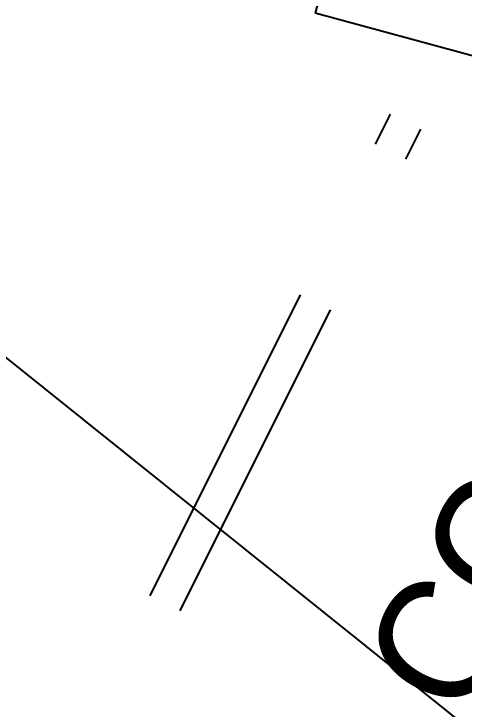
# Model space of a CAD drawing. Extents: x 421500 to 422711, y 436000 to 437000.
# Drawn here: x 421953.152 to 421954.49, y 436511.447 to 436513.513 of the extents above; entities that cross this region are included whole.
import ezdxf

# ---------------------------------------------------------------- set-up
doc = ezdxf.new("R2010")
doc.units = 0
doc.linetypes.add('XREF UTC_716709_AJB_1b$0$DASHDOT1', pattern=[2, 1, -0.5, 0, -0.5])
doc.layers.get('0').update_dxf_attribs({"color": 210})
for name, color, linetype in [('716709-ExBase$0$XC-LCCCarriageway', 251, 'Continuous'), ('Pr-PGR-Panels', 4, 'Continuous'), ('XREF UTC_716709_AJB_1b$0$du-UTCBOX', 42, 'Continuous'), ('XREF UTC_716709_AJB_1b$0$du-UTCDUCT-F1', 42, 'XREF UTC_716709_AJB_1b$0$DASHDOT1'), ('XREF UTC_716709_AJB_1b$0$du-UTCTEXT', 42, 'Continuous')]:
    doc.layers.add(name, color=color, linetype=linetype)
doc.styles.add('XREF UTC_716709_AJB_1b$0$Standard', font='txt')

# ---------------------------------------------------------------- blocks, each defined once
blk = doc.blocks.new('plan-pgr-2')
for p, q in [((1.975, 0.035), (0.025, 0.035)), ((0, 0), (2, 0)), ((1.975, -0.035), (0.025, -0.035))]:
    blk.add_line(p, q)
for points in [[(0.05, -0.075), (0.05, 0.075), (-0.05, 0.075), (-0.05, -0.075)], [(2.05, 0.075), (2.05, -0.075), (1.95, -0.075), (1.95, 0.075)]]:
    blk.add_lwpolyline(points, close=True)
at = {"flags": 128}
for points in [[(-0.025, 0.035), (0.025, 0.035), (0.025, 0.025), (0.005, 0.025), (0.005, -0.025), (0.025, -0.025), (0.025, -0.035), (-0.025, -0.035), (-0.025, -0.025), (-0.005, -0.025), (-0.005, 0.025), (-0.025, 0.025)], [(1.975, 0.035), (2.025, 0.035), (2.025, 0.025), (2.005, 0.025), (2.005, -0.025), (2.025, -0.025), (2.025, -0.035), (1.975, -0.035), (1.975, -0.025), (1.995, -0.025), (1.995, 0.025), (1.975, 0.025)]]:
    blk.add_lwpolyline(points, close=True, dxfattribs=at)
for centre in [(0, 0), (2, 0)]:
    blk.add_circle(centre, 0.0025)
blk = doc.blocks.new('XREF UTC_716709_AJB_1b$0$CCB')
for p, q in [((-0.4125, 0.4125), (-0.4125, -0.4125)), ((0.4125, 0.4125), (-0.4125, 0.4125)), ((0.4125, -0.4125), (0.4125, 0.4125)), ((-0.4125, -0.4125), (0.4125, -0.4125))]:
    blk.add_line(p, q)

msp = doc.modelspace()

# ---------------------------------------------------------------- linework, layer by layer
at = {"layer": '716709-ExBase$0$XC-LCCCarriageway', "flags": 128}
msp.add_lwpolyline([(421957.4358, 436507.8712), (421957.7288, 436508.3048), (421957.7782, 436508.8257), (421957.2885, 436509.563), (421956.8591, 436509.7807), (421956.3136, 436510.0953), (421954.6786, 436511.25), (421952.8799, 436512.6907), (421951.9081, 436513.364), (421951.4404, 436511.2155), (421951.2789, 436510.3563), (421950.8612, 436508.5389), (421950.705, 436507.6361), (421949.4515, 436502.2452), (421949.5763, 436501.8836), (421949.9997, 436502.0006), (421950.5039, 436502.4436), (421951.7583, 436503.6644), (421954.334, 436505.8752), (421955.0911, 436506.4269), (421956.6183, 436507.3914), (421957.4358, 436507.8712)], dxfattribs=at)
msp.add_lwpolyline([(421957.4358, 436507.8712), (421957.7288, 436508.3048), (421957.7782, 436508.8257), (421957.2885, 436509.563), (421956.8591, 436509.7807), (421956.3136, 436510.0953), (421954.6786, 436511.25), (421952.8799, 436512.6907), (421951.9081, 436513.364), (421951.4404, 436511.2155), (421951.2789, 436510.3563), (421950.8612, 436508.5389), (421950.705, 436507.6361), (421949.4515, 436502.2452), (421949.5763, 436501.8836), (421949.9997, 436502.0006), (421950.5039, 436502.4436), (421951.7583, 436503.6644), (421954.334, 436505.8752), (421955.0911, 436506.4269), (421956.6183, 436507.3914), (421957.4358, 436507.8712)], dxfattribs=at)
at = {"layer": 'XREF UTC_716709_AJB_1b$0$du-UTCDUCT-F1', "flags": 128}
for points in [[(421951.6817, 436508.0256), (421954.3778, 436513.4268)], [(421951.7712, 436507.981), (421954.4672, 436513.3821)]]:
    msp.add_lwpolyline(points, dxfattribs=at)

# ---------------------------------------------------------------- block references
at = {"layer": 'Pr-PGR-Panels', "rotation": 73.03423396509032}
msp.add_blockref('plan-pgr-2', (421952.5562, 436512.8223), dxfattribs=at)
at = {"layer": 'XREF UTC_716709_AJB_1b$0$du-UTCBOX', "color": 13, "rotation": 344.8205584980033}
msp.add_blockref('XREF UTC_716709_AJB_1b$0$CCB', (421954.5538, 436513.8064), dxfattribs=at)

# ---------------------------------------------------------------- texts
at = {"layer": 'XREF UTC_716709_AJB_1b$0$du-UTCTEXT', "style": 'XREF UTC_716709_AJB_1b$0$Standard'}
msp.add_text('CCB/13', height=0.36, rotation=61, dxfattribs=at).set_placement((421954.4885, 436511.4052))

doc.saveas('drawing.dxf')
